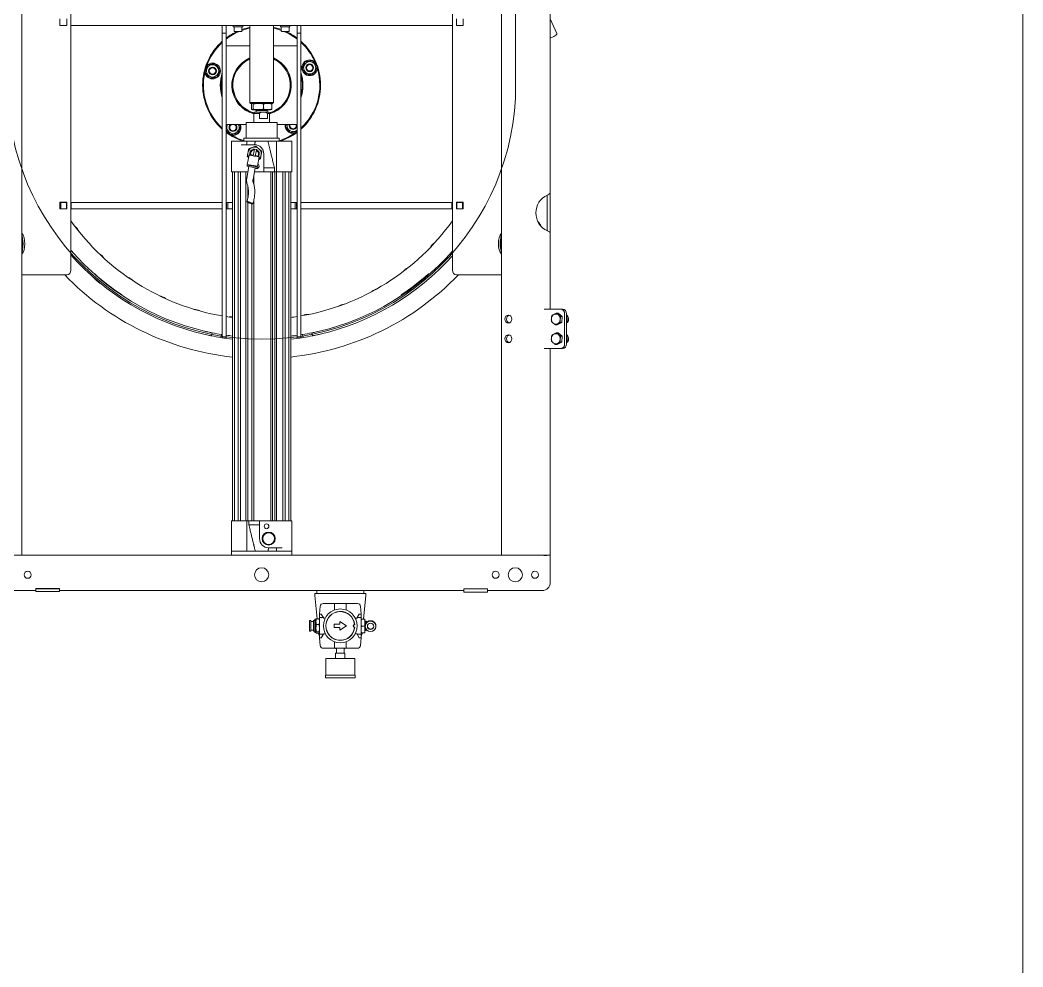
# Model space of a CAD drawing. Extents: x -3873 to 164127, y 7129 to 96529.
# Drawn here: x 84387 to 85662, y 55255 to 56459 of the extents above; entities that cross this region are included whole.
import ezdxf

# ---------------------------------------------------------------- set-up
doc = ezdxf.new("R2010")
doc.units = 0
doc.layers.get('0').update_dxf_attribs({"linetype": 'CONTINUOUS'})
doc.layers.add('LAYOUT Kromeka', color=1, linetype='CONTINUOUS', lineweight=5)

# ---------------------------------------------------------------- blocks, each defined once
blk = doc.blocks.new('g-sd-01-ohc-at-645')
for p, q in [((2374.2, 1927.4), (2374.2, 2254.8)), ((2419.2, 2184.1), (2419.2, 2254.1)), ((2374.2, 2202.1), (752.2, 2202.1)), ((2017.9, 2190.1), (2017.9, 2202.1)), ((2017.9, 2190.1), (2017.9, 2180)), ((2420.5, 2184.1), (2416.5, 2184.1)), ((2416.5, 2184.1), (2416.5, 2154.1)), ((2417.2, 2154.1), (2417.2, 2184.1)), ((2417.2, 2184.1), (2419.2, 2184.1)), ((2420.5, 2184.1), (2420.5, 2154.1)), ((2017.9, 2144.8), (2017.9, 2180)), ((1692.4, 2153.5), (1700.9, 2153.5)), ((1700.9, 2144.8), (1692.4, 2144.8)), ((1700.9, 2153.5), (1700.9, 2144.8)), ((1925.4, 2153.5), (1933.9, 2153.5)), ((1925.4, 2144.8), (1925.4, 2153.5)), ((1925.4, 2146.8), (1925.9, 2146.8)), ((1933.9, 2144.8), (1925.4, 2144.8)), ((1925.9, 2153.5), (1925.9, 2152.3)), ((1925.9, 2152.3), (1933.9, 2152.3)), ((1925.9, 2152.3), (1925.9, 2145.3)), ((1925.9, 2145.3), (1933.9, 2145.3)), ((1933.9, 2153.5), (1933.9, 2144.8)), ((2420.5, 2154.1), (2416.5, 2154.1)), ((2419.2, 2154.1), (2417.2, 2154.1)), ((2419.2, 1640.1), (2419.2, 2154.1)), ((2011.9, 2139.7), (1438.9, 2139.7)), ((1700.9, 2133.1), (1700.9, 2139.7)), ((1700.9, 2066.4), (1700.9, 2133.1)), ((1925.9, 2139.7), (1925.9, 2139.1)), ((1925.9, 2139.1), (1933.9, 2139.1)), ((1925.9, 2139.1), (1925.9, 1947.1)), ((1933.9, 2139.1), (1933.9, 2139.7)), ((1933.9, 1947.1), (1933.9, 2139.1)), ((2016.7, 2109.3), (2017.1, 2109.6)), ((2020.1, 2112.3), (2020.1, 2112.3)), ((2026, 2099.1), (2025.5, 2099)), ((2028.9, 2094.7), (2029.2, 2095.2)), ((1700.9, 2066.4), (1700.9, 2062.5)), ((2043.8, 2075), (2043.4, 2074.7)), ((1700.9, 1968.4), (1700.9, 2062.5)), ((1700.9, 1955.4), (1700.9, 1968.4)), ((1700.9, 1939.8), (1700.9, 1955.4)), ((2091.6, 1959.9), (2095.6, 1960.7)), ((1710.9, 1947.1), (1700.9, 1947.1)), ((1700.9, 1942.1), (1710.9, 1942.1)), ((1700.9, 1939.8), (1700.9, 1926.9)), ((1710.9, 1947.1), (1710.9, 1942.1)), ((1749.1, 1947.1), (1710.9, 1947.1)), ((1710.9, 1942.1), (1749.1, 1942.1)), ((1726.9, 1912.1), (1726.9, 1942.1)), ((1753.3, 1947.1), (1749.1, 1947.1)), ((1749.1, 1942.1), (1753.3, 1942.1)), ((1863.4, 1947.1), (1753.3, 1947.1)), ((1753.3, 1942.1), (1863.4, 1942.1)), ((1826.9, 1942.1), (1826.9, 1916.8)), ((1867.6, 1947.1), (1863.4, 1947.1)), ((1863.4, 1942.1), (1867.6, 1942.1)), ((1904.1, 1947.1), (1867.6, 1947.1)), ((1867.6, 1942.1), (1904.1, 1942.1)), ((1904.1, 1947.1), (1908.3, 1947.1)), ((1908.3, 1942.1), (1904.1, 1942.1)), ((2092, 1947.1), (1908.3, 1947.1)), ((1908.3, 1942.1), (2092, 1942.1)), ((1925.9, 1942.1), (1925.9, 1941.6)), ((1925.9, 1941.6), (1933.9, 1941.6)), ((1925.9, 1941.6), (1925.9, 1939.9)), ((1925.9, 1939.9), (1933.9, 1939.9)), ((1925.9, 1939.9), (1925.9, 1934.1)), ((1933.9, 1941.6), (1933.9, 1942.1)), ((1933.9, 1939.9), (1933.9, 1941.6)), ((1933.9, 1934.1), (1933.9, 1939.9)), ((2092, 1947.1), (2098, 1947.1)), ((2098, 1942.1), (2092, 1942.1)), ((2093.8, 1948.2), (2097.7, 1948.8)), ((2098, 1947.1), (2098, 1942.1)), ((1702.5, 1933.1), (1700.9, 1933.1)), ((1700.9, 1867.3), (1700.9, 1926.9)), ((1702.5, 1933.1), (1702.5, 1921.1)), ((1707.9, 1932.1), (1702.5, 1932.1)), ((1708.5, 1931.5), (1708.5, 1922.7)), ((1848.2, 1927.6), (1848.2, 1935.6)), ((1848.2, 1935.6), (1886.8, 1935.6)), ((1848.2, 1927.6), (1848.2, 1923.1)), ((1886.8, 1935.6), (1886.8, 1927.6)), ((1886.8, 1934.1), (2330.6, 1934.1)), ((1886.8, 1931.6), (2330.6, 1931.6)), ((1886.8, 1914.4), (1886.8, 1927.6)), ((1886.8, 1926.8), (2330.6, 1926.8)), ((2330.6, 1927.6), (2330.6, 1935.6)), ((2369.2, 1935.6), (2330.6, 1935.6)), ((2330.6, 1927.6), (2330.6, 1923.1)), ((2369.2, 1927.6), (2369.2, 1935.6)), ((2374.2, 1935.6), (2369.2, 1935.6)), ((2369.2, 1927.6), (2369.2, 1923.1)), ((2374.2, 1927.4), (2374.2, 1924.1)), ((1702.5, 1921.1), (1700.9, 1921.1)), ((1707.9, 1922.1), (1702.5, 1922.1)), ((1824.2, 1877.3), (1824.2, 1916.8)), ((1824.2, 1916.8), (1844.2, 1916.8)), ((1844.2, 1874.6), (1844.2, 1919.6)), ((1844.2, 1919.6), (1848.2, 1919.6)), ((1848.2, 1920.3), (1848.2, 1923.1)), ((1848.2, 1920.3), (1848.2, 1918.3)), ((1848.2, 1916.1), (1848.2, 1918.3)), ((1848.2, 1916.1), (1848.2, 1905.1)), ((1848.2, 1916.1), (1852.5, 1916.1)), ((1852.5, 1923.1), (1852.5, 1906.1)), ((1863.9, 1914.7), (1861.3, 1914.2)), ((1865.1, 1911.3), (1865.7, 1913.1)), ((1865.7, 1913.1), (1877.5, 1915.3)), ((1866.7, 1907.8), (1865.7, 1913.1)), ((1879.9, 1902.3), (1877.5, 1915.3)), ((1877.9, 1913.2), (1878.8, 1913.4)), ((1878.4, 1915.3), (1879.9, 1915.6)), ((1878.4, 1915.3), (1880.8, 1902.6)), ((1882.3, 1902.8), (1879.9, 1915.6)), ((1880.4, 1913.2), (1895.1, 1915.9)), ((1886.8, 1923.8), (2330.6, 1923.8)), ((1886.8, 1917.1), (2330.6, 1917.1)), ((1886.8, 1914.7), (1888.8, 1914.7)), ((1905, 1914.7), (1921.1, 1914.7)), ((1925.9, 1914.7), (2330.6, 1914.7)), ((2330.6, 1920.3), (2330.6, 1923.1)), ((2330.6, 1920.3), (2330.6, 1918.3)), ((2330.6, 1917.5), (2330.6, 1918.3)), ((2330.6, 1917.1), (2330.6, 1917.5)), ((2330.6, 1914.7), (2330.6, 1917.1)), ((2369.2, 1916.1), (2330.6, 1916.1)), ((2330.6, 1909.4), (2330.6, 1914.7)), ((2335.6, 1913.3), (2330.6, 1913.3)), ((2335.6, 1899.8), (2335.6, 1913.3)), ((2369.2, 1924.1), (2369.2, 1870.1)), ((2374.2, 1924.1), (2374.2, 1870.1)), ((1799, 1912.1), (1700.9, 1912.1)), ((1799, 1882.1), (1799, 1912.1)), ((1800, 1911.1), (1799, 1912.1)), ((1800, 1911.1), (1800, 1883.1)), ((1800, 1908.6), (1800.2, 1909.3)), ((1800.6, 1910.1), (1807.4, 1910.1)), ((1800.6, 1907.7), (1807.4, 1907.7)), ((1808, 1908.6), (1807.8, 1909.3)), ((1808, 1885.6), (1808, 1908.6)), ((1808.9, 1904.2), (1808, 1905.1)), ((1808.9, 1890), (1808.9, 1904.2)), ((1808.9, 1904), (1811.2, 1904)), ((1811.2, 1906.1), (1812.9, 1907.1)), ((1811.2, 1897.7), (1811.2, 1906.1)), ((1812.9, 1900), (1812.9, 1907.1)), ((1812.9, 1907.1), (1824.2, 1907.1)), ((1812.9, 1900), (1819.2, 1900)), ((1819.2, 1889.8), (1819.2, 1900)), ((1848.2, 1889.1), (1848.2, 1905.1)), ((1856.6, 1910.2), (1855.7, 1907.7)), ((1856.9, 1901.6), (1858.6, 1899.6)), ((1860.5, 1906.7), (1858, 1906.2)), ((1858.5, 1903.8), (1858, 1906.2)), ((1858.5, 1903.8), (1861, 1904.2)), ((1860.5, 1906.7), (1866.7, 1907.8)), ((1867.2, 1905.4), (1861, 1904.2)), ((1863.3, 1911), (1865.1, 1911.3)), ((1865.8, 1907.7), (1865.1, 1911.3)), ((1865.1, 1901.2), (1866.9, 1901.5)), ((1866.9, 1901.5), (1866.2, 1905.2)), ((1866.7, 1907.8), (1866.9, 1906.6)), ((1866.9, 1906.6), (1867.2, 1905.4)), ((1866.9, 1901.5), (1868.1, 1900.1)), ((1868.1, 1900.1), (1867.2, 1905.4)), ((1868.1, 1900.1), (1879.9, 1902.3)), ((1879.5, 1904.4), (1880.4, 1904.6)), ((1880.8, 1902.6), (1882.3, 1902.8)), ((1881.8, 1905.3), (1896.6, 1908)), ((1886.8, 1894.4), (1886.8, 1906.2)), ((1891.4, 1907.1), (1902.6, 1907.1)), ((1923.5, 1907.1), (2330.6, 1907.1)), ((1927.7, 1909.4), (2330.6, 1909.4)), ((2330.6, 1907.1), (2330.6, 1909.4)), ((2330.6, 1907.1), (2330.6, 1899.8)), ((1800.6, 1894.7), (1807.4, 1894.7)), ((1808.9, 1890), (1808, 1889.1)), ((1808.9, 1890.2), (1811.2, 1890.2)), ((1811.2, 1892), (1811.2, 1897.7)), ((1811.2, 1888.1), (1811.2, 1892)), ((1811.2, 1888.1), (1812.9, 1887.1)), ((1819.2, 1889.8), (1812.9, 1889.8)), ((1812.9, 1887.1), (1812.9, 1889.8)), ((1848.2, 1889.1), (1848.2, 1878.1)), ((1864.2, 1894.4), (1886.8, 1894.4)), ((1864.4, 1897.5), (1867, 1898)), ((1881.8, 1880.9), (1881.8, 1894.4)), ((1886.8, 1885.2), (1886.8, 1894.4)), ((2353.2, 1899.8), (2330.6, 1899.8)), ((2330.6, 1899.8), (2330.6, 1866.6)), ((2364.8, 1871.1), (2364.8, 1888.1)), ((1799, 1882.1), (1700.9, 1882.1)), ((1726.9, 1852.1), (1726.9, 1882.1)), ((1800, 1883.1), (1799, 1882.1)), ((1800, 1885.6), (1800.2, 1884.9)), ((1800.6, 1884.1), (1807.4, 1884.1)), ((1808, 1885.6), (1807.8, 1884.9)), ((1812.9, 1887.1), (1824.2, 1887.1)), ((1824.2, 1877.3), (1844.2, 1877.3)), ((1826.9, 1877.3), (1826.9, 1852.1)), ((1844.2, 1874.6), (1848.2, 1874.6)), ((1848.2, 1875.9), (1848.2, 1878.1)), ((1848.2, 1878.1), (1886.8, 1878.1)), ((1848.2, 1875.9), (1848.2, 1873.9)), ((1881.8, 1880.9), (1886.8, 1880.9)), ((1886.8, 1885.2), (1886.8, 1883.1)), ((1886.8, 1885.2), (2330.6, 1885.2)), ((1886.8, 1883.1), (1886.8, 1880.1)), ((1886.8, 1883.1), (2330.6, 1883.1)), ((1886.8, 1880.1), (1886.8, 1878)), ((1886.8, 1880.1), (2330.6, 1880.1)), ((1886.8, 1878), (1886.8, 1876.6)), ((1886.8, 1878), (2330.6, 1878)), ((1886.8, 1876.6), (1886.8, 1875.9)), ((1886.8, 1873.9), (1886.8, 1875.9)), ((2369.2, 1878.1), (2364.8, 1878.1)), ((1702.5, 1873.1), (1700.9, 1873.1)), ((1700.9, 1867.3), (1700.9, 1854.3)), ((1702.5, 1873.1), (1702.5, 1861.1)), ((1707.9, 1872.1), (1702.5, 1872.1)), ((1707.9, 1862.1), (1702.5, 1862.1)), ((1708.5, 1871.5), (1708.5, 1862.7)), ((1848.2, 1871.1), (1848.2, 1873.9)), ((1848.2, 1871.1), (1848.2, 1866.6)), ((1848.2, 1858.6), (1848.2, 1866.6)), ((1886.8, 1873.9), (1886.8, 1871.1)), ((1886.8, 1866.6), (1886.8, 1871.1)), ((1886.8, 1870.3), (2330.6, 1870.3)), ((1886.8, 1867.3), (2330.6, 1867.3)), ((1886.8, 1866.6), (1886.8, 1858.6)), ((1886.8, 1862.6), (2330.6, 1862.6)), ((2330.6, 1858.6), (2330.6, 1866.6)), ((2369.2, 1871.1), (2369.2, 1866.6)), ((2369.2, 1858.6), (2369.2, 1866.6)), ((2374.2, 1870.1), (2374.2, 1866.7)), ((2374.2, 1539.3), (2374.2, 1866.7)), ((1702.5, 1861.1), (1700.9, 1861.1)), ((1700.9, 1838.7), (1700.9, 1854.3)), ((1710.9, 1852.1), (1700.9, 1852.1)), ((1710.9, 1852.1), (1710.9, 1847.1)), ((1749.1, 1852.1), (1710.9, 1852.1)), ((1753.3, 1852.1), (1749.1, 1852.1)), ((1863.4, 1852.1), (1753.3, 1852.1)), ((1848.2, 1858.6), (1886.8, 1858.6)), ((1867.6, 1852.1), (1863.4, 1852.1)), ((1904.1, 1852.1), (1867.6, 1852.1)), ((1886.8, 1860.1), (2330.6, 1860.1)), ((1904.1, 1852.1), (1908.3, 1852.1)), ((2092, 1852.1), (1908.3, 1852.1)), ((1925.9, 1860.1), (1925.9, 1854.3)), ((1925.9, 1854.3), (1933.9, 1854.3)), ((1925.9, 1854.3), (1925.9, 1852.6)), ((1925.9, 1852.6), (1925.9, 1852.1)), ((1925.9, 1852.6), (1933.9, 1852.6)), ((1933.9, 1854.3), (1933.9, 1860.1)), ((1933.9, 1852.6), (1933.9, 1854.3)), ((1933.9, 1852.1), (1933.9, 1852.6)), ((2092, 1852.1), (2098, 1852.1)), ((2098, 1852.1), (2098, 1847.1)), ((2369.2, 1858.6), (2330.6, 1858.6)), ((2369.2, 1858.6), (2374.2, 1858.6)), ((1700.9, 1847.1), (1710.9, 1847.1)), ((1700.9, 1825.7), (1700.9, 1838.7)), ((1710.9, 1847.1), (1749.1, 1847.1)), ((1749.1, 1847.1), (1753.3, 1847.1)), ((1753.3, 1847.1), (1863.4, 1847.1)), ((1863.4, 1847.1), (1867.6, 1847.1)), ((1867.6, 1847.1), (1904.1, 1847.1)), ((1908.3, 1847.1), (1904.1, 1847.1)), ((1908.3, 1847.1), (2092, 1847.1)), ((1925.9, 1847.1), (1925.9, 1655.1)), ((1933.9, 1655.1), (1933.9, 1847.1)), ((2098, 1847.1), (2092, 1847.1)), ((2093.8, 1845.1), (2097.7, 1844.4)), ((2470.9, 1836.4), (2457.5, 1836.4)), ((2457.5, 1834.4), (2457.5, 1836.4)), ((2470.9, 1834.4), (2470.9, 1836.4)), ((1700.9, 1731.7), (1700.9, 1825.7)), ((2091.6, 1833.3), (2095.6, 1832.5)), ((2423.2, 1827.1), (2419.2, 1827.1)), ((2423.2, 1829.6), (2425.5, 1829.6)), ((2423.2, 1827.1), (2423.2, 1829.6)), ((2423.2, 1827.1), (2423.2, 1821.1)), ((2455, 1826.6), (2425.5, 1829.6)), ((2449.2, 1823.6), (2439.3, 1822.7)), ((2449.2, 1823.6), (2453.7, 1823.6)), ((2449.2, 1821.2), (2449.2, 1823.6)), ((2453.7, 1823.6), (2474.7, 1823.6)), ((2453.7, 1818.6), (2453.7, 1823.6)), ((2455, 1827.6), (2455, 1823.9)), ((2455.7, 1828), (2455.6, 1828)), ((2455.7, 1823.6), (2455.6, 1823.6)), ((2472.7, 1829.5), (2455.7, 1829.5)), ((2455.7, 1828), (2455.7, 1829.5)), ((2458.8, 1828), (2455.7, 1828)), ((2470.9, 1834.4), (2457.5, 1834.4)), ((2470.9, 1831.2), (2457.5, 1831.2)), ((2457.5, 1829.5), (2457.5, 1831.2)), ((2458.7, 1831.2), (2458.7, 1834.4)), ((2467.2, 1828), (2458.8, 1828)), ((2462.6, 1827.6), (2462.6, 1823.9)), ((2472.6, 1828), (2467.2, 1828)), ((2469.7, 1831.2), (2469.7, 1834.4)), ((2470.9, 1829.5), (2470.9, 1831.2)), ((2471.8, 1827.6), (2471.8, 1823.9)), ((2472.7, 1828), (2472.6, 1828)), ((2472.7, 1828), (2472.7, 1829.5)), ((2472.7, 1828), (2472.8, 1828)), ((2472.7, 1823.6), (2472.8, 1823.6)), ((2473.3, 1827.6), (2473.3, 1823.9)), ((2474.7, 1823.6), (2479.2, 1823.6)), ((2474.7, 1818.6), (2474.7, 1823.6)), ((2489, 1822.7), (2479.2, 1823.6)), ((2479.2, 1821.2), (2479.2, 1823.6)), ((2423.2, 1773.1), (2423.2, 1821.1)), ((2435.7, 1804.6), (2435.7, 1818.7)), ((2449.2, 1821.2), (2453.7, 1818.6)), ((2453.7, 1818.6), (2454.2, 1818.4)), ((2454.2, 1818.4), (2454.2, 1816.1)), ((2474.2, 1818.4), (2474.7, 1818.6)), ((2474.2, 1816.1), (2474.2, 1818.4)), ((2474.7, 1818.6), (2479.2, 1821.2)), ((2492.7, 1818.7), (2492.7, 1804.6)), ((2505.7, 1778.6), (2505.7, 1815.6)), ((2505.7, 1815.6), (2526.7, 1815.6)), ((2526.7, 1778.3), (2526.7, 1815.8)), ((2526.7, 1815.8), (2530.2, 1815.8)), ((2530.2, 1778.3), (2530.2, 1815.8)), ((2435.7, 1804.6), (2435.7, 1789.6)), ((2435.7, 1804.6), (2444, 1804.6)), ((2461.9, 1804.8), (2466.4, 1804.8)), ((2461.9, 1797.8), (2461.9, 1804.8)), ((2466.4, 1804.8), (2466.4, 1797.8)), ((2484.3, 1804.6), (2492.7, 1804.6)), ((2492.7, 1789.6), (2492.7, 1804.6)), ((2498.7, 1802), (2492.7, 1802)), ((2498.7, 1803.1), (2505.7, 1803.1)), ((2498.7, 1791.1), (2498.7, 1803.1)), ((2435.7, 1775.4), (2435.7, 1789.6)), ((2444, 1789.6), (2435.7, 1789.6)), ((2458.7, 1797.8), (2461.9, 1797.8)), ((2464.2, 1789.3), (2458.7, 1797.8)), ((2469.7, 1797.8), (2464.2, 1789.3)), ((2466.4, 1797.8), (2469.7, 1797.8)), ((2492.7, 1789.6), (2484.3, 1789.6)), ((2498.7, 1792.2), (2492.7, 1792.2)), ((2492.7, 1789.6), (2492.7, 1775.4)), ((2505.7, 1791.1), (2498.7, 1791.1)), ((2423.2, 1773.1), (2423.2, 1767.1)), ((2453.7, 1775.5), (2449.2, 1772.9)), ((2449.2, 1770.6), (2449.2, 1772.9)), ((2454.2, 1775.8), (2453.7, 1775.5)), ((2453.7, 1770.6), (2453.7, 1775.5)), ((2454.2, 1778.1), (2454.2, 1775.8)), ((2474.2, 1775.8), (2474.2, 1778.1)), ((2474.7, 1775.5), (2474.2, 1775.8)), ((2479.2, 1772.9), (2474.7, 1775.5)), ((2474.7, 1770.6), (2474.7, 1775.5)), ((2479.2, 1770.6), (2479.2, 1772.9)), ((2505.7, 1778.6), (2526.7, 1778.6)), ((2526.7, 1778.3), (2530.2, 1778.3)), ((2419.2, 1767.1), (2423.2, 1767.1)), ((2423.2, 1764.6), (2423.2, 1767.1)), ((2425.5, 1764.6), (2423.2, 1764.6)), ((2425.5, 1764.6), (2455.5, 1767.6)), ((2439.3, 1771.4), (2449.2, 1770.6)), ((2453.7, 1770.6), (2449.2, 1770.6)), ((2474.7, 1770.6), (2453.7, 1770.6)), ((2455.5, 1770.2), (2455.5, 1766.1)), ((2455.7, 1770.6), (2455.7, 1770.6)), ((2460.2, 1765.8), (2455.7, 1765.8)), ((2455.7, 1765.8), (2455.7, 1765.8)), ((2455.7, 1765.8), (2455.7, 1765.8)), ((2455.8, 1770.2), (2455.8, 1766.1)), ((2462.4, 1765.4), (2458.2, 1765.4)), ((2458.2, 1764.1), (2458.2, 1765.4)), ((2460.4, 1764.1), (2458.2, 1764.1)), ((2459.5, 1763.4), (2458.2, 1764.1)), ((2460.1, 1765.4), (2460.1, 1765.8)), ((2468.7, 1765.8), (2460.2, 1765.8)), ((2462.4, 1765.4), (2464.4, 1765.4)), ((2462.4, 1765.1), (2462.4, 1765.4)), ((2462.4, 1765.4), (2462.4, 1765.4)), ((2462.4, 1765.1), (2462.4, 1765.4)), ((2464.4, 1765.4), (2464.6, 1765.4)), ((2464.5, 1770.2), (2464.5, 1766.1)), ((2464.6, 1765.4), (2466.4, 1765.4)), ((2464.6, 1765.3), (2464.6, 1765.3)), ((2464.7, 1765.3), (2464.8, 1765.3)), ((2466.4, 1765.4), (2466.4, 1765.2)), ((2470.2, 1765.4), (2466.4, 1765.4)), ((2468.2, 1765.4), (2468.2, 1765.8)), ((2470.2, 1764.1), (2468.6, 1764.1)), ((2472.7, 1765.8), (2468.7, 1765.8)), ((2469.2, 1763.6), (2470.2, 1764.1)), ((2470.2, 1764.1), (2470.2, 1765.4)), ((2472.7, 1770.6), (2472.7, 1770.6)), ((2472.7, 1765.8), (2472.7, 1765.8)), ((2472.8, 1770.2), (2472.8, 1766.1)), ((2479.2, 1770.6), (2474.7, 1770.6)), ((2479.2, 1770.6), (2489, 1771.4)), ((2462.1, 1751.7), (2462.4, 1751.7)), ((2462.4, 1751.7), (2462.4, 1752)), ((2462.4, 1751.7), (2464.4, 1751.7)), ((2464.4, 1751.7), (2464.6, 1751.7)), ((2464.6, 1751.9), (2464.6, 1751.9)), ((2464.6, 1751.7), (2466.4, 1751.7)), ((2464.7, 1751.9), (2464.8, 1751.9)), ((2466.4, 1752), (2466.4, 1751.7)), ((1700.9, 1731.7), (1700.9, 1727.8)), ((1700.9, 1661.1), (1700.9, 1727.8)), ((2042.6, 1718.5), (2043.8, 1718.2)), ((2043.4, 1719.5), (2044.3, 1718.9)), ((2017.6, 1684.2), (2016.7, 1684.9)), ((1700.9, 1654.5), (1700.9, 1661.1)), ((2011.9, 1654.5), (1438.9, 1654.5)), ((1700.9, 1649.3), (1692.4, 1649.3)), ((1700.9, 1640.7), (1700.9, 1649.3)), ((1700.9, 1647.3), (1700.9, 1647.3)), ((1700.9, 1640.7), (1700.9, 1647.3)), ((1933.9, 1649.3), (1925.4, 1649.3)), ((1925.4, 1649.3), (1925.4, 1640.7)), ((1925.4, 1647.3), (1925.9, 1647.3)), ((1925.9, 1655.1), (1933.9, 1655.1)), ((1925.9, 1655.1), (1925.9, 1654.5)), ((1925.9, 1648.8), (1933.9, 1648.8)), ((1925.9, 1648.8), (1925.9, 1641.9)), ((1933.9, 1654.5), (1933.9, 1655.1)), ((1933.9, 1640.7), (1933.9, 1649.3)), ((1933.9, 1641.9), (1933.9, 1648.8)), ((1933.9, 1647.3), (1933.9, 1647.3)), ((2017.9, 1649.3), (2017.9, 1614.2)), ((1692.4, 1640.7), (1700.9, 1640.7)), ((1925.4, 1640.7), (1933.9, 1640.7)), ((1925.9, 1641.9), (1933.9, 1641.9)), ((1925.9, 1641.9), (1925.9, 1640.7)), ((1933.9, 1640.7), (1933.9, 1641.9)), ((2421.1, 1640.1), (2417.1, 1640.1)), ((2417.1, 1640.1), (2417.1, 1610.1)), ((2417.2, 1610.1), (2417.2, 1640.1)), ((2417.2, 1640.1), (2419.2, 1640.1)), ((2421.1, 1640.1), (2421.1, 1610.1)), ((2017.9, 1604.1), (2017.9, 1614.2)), ((2421.1, 1610.1), (2417.1, 1610.1)), ((2419.2, 1610.1), (2417.2, 1610.1)), ((2419.2, 1540.1), (2419.2, 1610.1)), ((2017.9, 1604.1), (2017.9, 1592.1)), ((2374.2, 1592.1), (752.2, 1592.1)), ((1961.8, 1534.1), (1916.6, 1534.1)), ((2061.7, 1537.7), (2061.7, 1535.4)), ((2061.7, 1517), (2061.7, 1535.4)), ((2111.7, 1535.4), (2111.7, 1537.7)), ((2111.7, 1535.4), (2111.7, 1517)), ((2374.2, 1532.8), (2374.2, 1539.3)), ((2374.2, 1530.1), (2374.2, 1532.8)), ((1914.4, 1530.1), (1484, 1530.1)), ((1692.6, 1530.1), (1711.3, 1521.6)), ((1914.4, 1530.1), (1964, 1530.1)), ((2061.7, 1530.1), (1964, 1530.1)), ((2066.7, 1520), (2066.7, 1522.1)), ((2071.1, 1514.8), (2066.7, 1520)), ((2081.6, 1521.4), (2078.6, 1515.5)), ((2078.6, 1515.5), (2078.6, 1517.5)), ((2081.6, 1521.4), (2081.6, 1523.5)), ((2091.7, 1520), (2091.7, 1522.1)), ((2096.1, 1514.8), (2091.7, 1520)), ((2106.6, 1521.4), (2103.6, 1515.5)), ((2103.6, 1515.5), (2103.6, 1517.5)), ((2106.6, 1521.4), (2106.6, 1523.5)), ((2374.2, 1530.1), (2111.7, 1530.1)), ((2374.2, 1530.1), (2386.2, 1530.1)), ((2409.2, 1530.1), (2386.2, 1530.1)), ((2061.7, 1517), (2061.7, 1514.5)), ((2105.7, 1511.8), (2067.7, 1511.8)), ((2105.7, 1509.3), (2067.7, 1509.3)), ((2070.9, 1509.3), (2070.9, 1507.8)), ((2071.1, 1514.8), (2071.1, 1516.8)), ((2078.6, 1515.5), (2071.1, 1514.8)), ((2078.3, 1509.3), (2078.3, 1508.3)), ((2095.9, 1509.3), (2095.9, 1507.8)), ((2096.1, 1514.8), (2096.1, 1516.8)), ((2103.6, 1515.5), (2096.1, 1514.8)), ((2103.3, 1509.3), (2103.3, 1508.3)), ((2111.7, 1514.5), (2111.7, 1517))]:
    blk.add_line(p, q)
for centre, radius in [((2399.2, 2194.6), 4.5), ((1758.8, 1959.5), 10), ((1758.8, 1959.5), 7.8), ((1758.8, 1959.5), 5), ((1758.8, 1959.5), 4.08), ((2399.2, 1897.1), 9), ((2337.6, 1890.8), 3), ((2353.2, 1888.1), 8.33), ((2353.2, 1888.1), 7.48), ((1754.7, 1836), 10), ((1754.7, 1836), 7.8), ((1754.7, 1836), 5), ((1754.7, 1836), 4.08), ((2464.2, 1797.1), 21.5), ((2399.2, 1599.6), 4.5), ((2399.2, 1574.6), 9), ((2399.2, 1549.6), 4.5)]:
    blk.add_circle(centre, radius)
for centre, radius, start, end in [((1776.9, 1897.1), 347.5, 6.1061, 46.0902), ((1776.9, 1897.1), 297.5, 9.6683, 54.6092), ((1971.2, 2146.6), 19.3, 219.6646, 244.4986), ((1776.9, 1896.6), 321, 13.1526, 49.209), ((1776.9, 1896.6), 325, 13.1526, 48.3984), ((1776.9, 1897.1), 320.3, 33.6789, 41.5), ((1776.9, 1897.1), 324.8, 39.1563, 41.5), ((2007.9, 2113.2), 19.3, 210.7142, 235.4474), ((2038.8, 2074.4), 19.3, 201.7722, 226.3881), ((2063.3, 2031.2), 19.3, 192.8373, 217.322), ((2080.8, 1984.7), 19.3, 183.9079, 208.2507), ((1776.9, 1897.1), 75, 41.8103, 138.1897), ((1776.9, 1897.1), 74, 109.6873, 137.4934), ((1776.9, 1897.1), 74, 42.5066, 102.484), ((1776.9, 1896.6), 321, 9.2424, 11.3753), ((1776.9, 1896.6), 325, 9.2424, 11.3753), ((1776.9, 1897.1), 75, 143.1301, 155.7832), ((1776.9, 1897.1), 74, 142.5472, 157.5667), ((1776.9, 1897.1), 52.5, 72.2472, 107.7528), ((1776.9, 1897.1), 51.5, 76.1376, 103.8624), ((1830.7, 1933.5), 10, 247.4615, 59.0031), ((1830.7, 1933.5), 7.8, 240.5663, 119.4337), ((1830.7, 1933.5), 5, 219.9496, 140.0504), ((1776.9, 1897.1), 75, 18.0278, 36.8699), ((1776.9, 1897.1), 297.5, 7.1373, 8.6929), ((1776.9, 1896.6), 321, 9.0448, 9.2424), ((1776.9, 1896.6), 321, 6.7022, 8.1422), ((1776.9, 1896.6), 325, 6.6193, 9.2424), ((1707.9, 1931.5), 0.6, 0, 90), ((1776.9, 1897.1), 37.8, 15.3611, 156.5873), ((1776.9, 1897.1), 37.5, 15.466, 156.4218), ((1776.9, 1897.1), 36.5, 15.1334, 155.7349), ((1830.7, 1933.5), 4.08, 200.0301, 159.9699), ((1776.9, 1897.1), 74, 17.7013, 30.484), ((2090.7, 1936.1), 19.3, 174.9825, 186.0132), ((1776.9, 1897.1), 75, 160.5288, 168.463), ((1776.9, 1897.1), 74, 160.2548, 168.3049), ((1707.9, 1922.7), 0.6, 270, 0), ((1776.9, 1897.1), 52.5, 162.2472, 163.3985), ((1864.2, 1906.1), 8.6, 109.2862, 151.7942), ((1864.2, 1906.1), 8.51, 97.4882, 103.5922), ((1864.2, 1906.1), 8.6, 60.665, 91.7942), ((1864.2, 1906.1), 11.7, 180, 270), ((1864.2, 1906.1), 8.6, 169.2862, 211.7942), ((1864.2, 1906.1), 8.51, 157.4882, 163.5922), ((1864.2, 1906.1), 8.51, 217.4882, 223.5922), ((1864.2, 1906.1), 6, 78.927, 178.5155), ((1864.2, 1906.1), 6, 202.5649, 302.1534), ((1864.2, 1906.1), 5, 100.5402, 176.0627), ((1864.2, 1906.1), 5, 205.0177, 280.5402), ((1864.2, 1906.1), 8.6, 289.2862, 320.4155), ((1879.8, 1903.4), 3, 211.8845, 40.7187), ((1776.9, 1897.1), 36.5, 204.2651, 344.8666), ((1864.2, 1906.1), 8.6, 229.2862, 271.7942), ((1864.2, 1906.1), 8.51, 277.4882, 283.5922), ((2353.2, 1888.1), 11.7, 0, 90), ((1776.9, 1897.1), 75, 191.537, 199.4712), ((1776.9, 1897.1), 74, 191.6951, 199.7452), ((1776.9, 1897.1), 52.5, 196.6015, 197.7528), ((1776.9, 1897.1), 37.8, 203.4127, 344.6389), ((1776.9, 1897.1), 37.5, 203.5782, 344.534), ((1776.9, 1897.1), 74, 325.6873, 342.2987), ((1707.9, 1871.5), 0.6, 0, 90), ((1707.9, 1862.7), 0.6, 270, 0), ((1776.9, 1897.1), 74, 202.4333, 217.4528), ((1776.9, 1897.1), 75, 204.2168, 216.8699), ((1828.1, 1857.1), 10, 329.6114, 97.3567), ((1828.1, 1857.1), 7.8, 319.5683, 99.4486), ((1828.1, 1857.1), 5, 255.1617, 104.8383), ((1776.9, 1897.1), 75, 323.1301, 341.9722), ((1828.1, 1857.1), 4.08, 251.7085, 108.2915), ((1776.9, 1897.1), 347.5, 313.9114, 353.8818), ((1776.9, 1897.1), 297.5, 351.2929, 352.8485), ((1776.9, 1896.6), 321, 352.0249, 353.4644), ((1776.9, 1896.6), 325, 350.7576, 353.5452), ((1776.9, 1897.1), 75, 221.8103, 318.1897), ((1776.9, 1897.1), 74, 222.5066, 246.484), ((1776.9, 1897.1), 74, 253.6873, 317.4934), ((1776.9, 1897.1), 52.5, 252.2472, 287.7528), ((1776.9, 1897.1), 51.5, 256.1376, 283.8624), ((1776.9, 1897.1), 297.5, 305.3665, 350.3174), ((2087.4, 1837.2), 19.3, 157.136, 181.0223), ((1776.9, 1896.6), 321, 348.6247, 350.7576), ((1776.9, 1896.6), 321, 350.7576, 351.1227), ((1776.9, 1896.6), 325, 348.6247, 350.7576), ((1776.9, 1896.6), 321, 311.0436, 346.8474), ((2464.2, 1797.1), 29.5, 63.9362, 71.8887), ((2464.2, 1797.1), 28.5, 68.4075, 71.2299), ((1776.9, 1896.6), 325, 311.8472, 346.8474), ((2439.7, 1818.7), 4, 95, 180), ((2464.2, 1797.1), 18.4, 274.6721, 265.3279), ((2464.2, 1797.1), 18.2, 276.2336, 263.7664), ((2488.7, 1818.7), 4, 0, 85), ((2074.2, 1789.3), 19.3, 148.2112, 171.9477), ((2464.2, 1797.1), 29.5, 9.4903, 14.961), ((2464.2, 1797.1), 29.5, 345.039, 350.5097), ((2439.7, 1775.4), 4, 180, 265), ((2464.2, 1778.7), 2, 8.8475, 171.1525), ((2464.2, 1778.7), 1.5, 2.3361, 177.6639), ((2488.7, 1775.4), 4, 275, 0), ((2464.2, 1797.1), 28.5, 287.6783, 291.5925), ((2464.2, 1797.1), 29.5, 287.0603, 296.0638), ((2053.7, 1744.2), 19.3, 139.2828, 162.8769), ((2026.4, 1702.7), 19.3, 130.349, 153.8118), ((1776.9, 1897.1), 320.2, 318.5, 326.3211), ((1992.9, 1666.1), 19.3, 121.4081, 144.7542), ((1776.9, 1897.1), 297.5, 301.8523, 301.8539), ((1939.2, 1523.4), 25, 24.5823, 155.4177), ((2409.2, 1540.1), 10, 270, 0)]:
    blk.add_arc(centre, radius, start, end)
for centre, major_axis, ratio, start_param, end_param in [((1978.4, 2205.6), (-15, 0), 0.5, 0.490065, 2.651527), ((1978.4, 2207.8), (-15, 0), 0.5, 1.071008, 2.070584), ((2011.9, 2144.8), (6, 0), 0.866025, 4.712389, 6.283185), ((2464.6, 1758.6), (0, 6.85), 0.999474, 5.536566, 10.171397), ((2464.6, 1758.6), (0, 6.7), 0.999474, 6.275439, 9.432525), ((2464.4, 1758.6), (0, 6.85), 0.999474, 0.296287, 2.845306), ((2464.7, 1758.6), (0, 6.7), 0.999474, 0, 3.141593), ((2464.6, 1758.6), (0, 6.7), 0.999474, 0, 3.141593), ((2464.4, 1758.6), (0, 6.85), 0.999474, 0, 0.296287), ((2464.3, 1758.6), (0, -4), 0.999474, 0.065329, 3.076263), ((2462.1, 1753.2), (0, -1.5), 0.032422, 5.517456, 6.283185), ((2464.4, 1758.6), (0, -6.85), 0.999474, 5.986899, 6.283185), ((2011.9, 1649.3), (6, 0), 0.866025, 0, 1.570796), ((1978.4, 1588.6), (15, 0), 0.5, 0.490065, 2.651527), ((1978.4, 1586.4), (15, 0), 0.5, 1.071008, 2.070584), ((2074.2, 1581.4), (-5, 0), 0.866025, 3.374636, 6.050142), ((2099.2, 1581.4), (-5, 0), 0.866025, 3.374636, 6.050142), ((1713.8, 1527.1), (-2.48, -5.46), 0.307831, 0, 2.292109), ((2074.2, 1523.1), (-6.5, 0), 0.866025, 5.866999, 6.914197), ((2074.2, 1523.1), (-6.5, 0), 0.866025, 4.819802, 5.866999), ((2074.2, 1523.1), (6.5, 0), 0.866025, 3.772604, 4.819802), ((2074.2, 1523.1), (-6.5, 0), 0.866025, 3.772604, 4.819802), ((2074.2, 1523.1), (6.5, 0), 0.866025, 4.819802, 5.866999), ((2074.2, 1523.1), (6.5, 0), 0.866025, 5.866999, 6.914197), ((2099.2, 1523.1), (-6.5, 0), 0.866025, 5.866999, 6.914197), ((2099.2, 1523.1), (-6.5, 0), 0.866025, 4.819802, 5.866999), ((2099.2, 1523.1), (6.5, 0), 0.866025, 3.772604, 4.819802), ((2099.2, 1523.1), (-6.5, 0), 0.866025, 3.772604, 4.819802), ((2099.2, 1523.1), (6.5, 0), 0.866025, 4.819802, 5.866999), ((2099.2, 1523.1), (6.5, 0), 0.866025, 5.866999, 6.914197), ((2067.7, 1517), (-6, 0), 0.866025, 0, 1.570796), ((2067.7, 1514.5), (-6, 0), 0.866025, 0, 1.570796), ((2074.2, 1511.9), (5.8, 0), 0.866025, 3.699745, 5.45167), ((2074.2, 1511.9), (5.8, 0), 0.866025, 5.61204, 5.725033), ((2099.2, 1511.9), (5.8, 0), 0.866025, 3.699745, 5.45167), ((2099.2, 1511.9), (5.8, 0), 0.866025, 5.61204, 5.725033), ((2105.7, 1517), (6, 0), 0.866025, 4.712389, 6.283185), ((2105.7, 1514.5), (6, 0), 0.866025, 4.712389, 6.283185)]:
    blk.add_ellipse(centre, major_axis=major_axis, ratio=ratio, start_param=start_param, end_param=end_param)
for centre, major_axis, ratio in [((1926.3, 1912.1), (-1.32, 3.78), 0.159901), ((1926.3, 1912.1), (0.99, -2.83), 0.159901), ((2464.8, 1758.6), (0, -6.7), 0.999474), ((2464.8, 1758.6), (0, 4), 0.999474), ((2074.2, 1583.4), (-5, 0), 0.866025), ((2099.2, 1583.4), (-5, 0), 0.866025)]:
    blk.add_ellipse(centre, major_axis=major_axis, ratio=ratio)
for points, knots in [([(1965.9, 2202.1), (1966.9, 2201.9), (1968, 2201.7), (1972.3, 2201), (1975.7, 2200.7), (1982.5, 2200.8), (1985.9, 2201.1), (1989.7, 2201.8), (1990.2, 2202), (1990.8, 2202.1)], [6.4653081, 6.4653081, 6.4653081, 6.4653081, 6.5757527, 6.5757527, 6.9046767, 6.9046767, 7.232602, 7.232602, 7.2932771, 7.2932771, 7.2932771, 7.2932771]), ([(2091.6, 1959.9), (2091.6, 1959.9), (2091.6, 1960.2), (2091.4, 1961.1), (2091.3, 1961.8), (2090.9, 1963.4), (2090.7, 1964.5), (2090.3, 1966.2), (2090.2, 1966.9), (2089.8, 1968.3), (2089.7, 1969), (2089.5, 1969.7)], [0.000035, 0.000035, 0.000035, 0.000035, 0.382995, 0.382995, 0.756926, 0.756926, 1.134268, 1.134268, 1.351787, 1.351787, 1.5679, 1.5679, 1.5679, 1.5679]), ([(2093.4, 1970.6), (2093.7, 1969.3), (2094, 1968), (2094.5, 1965.6), (2094.8, 1964.5), (2095.2, 1962.7), (2095.3, 1962), (2095.4, 1961.3), (2095.5, 1961.1), (2095.5, 1960.8), (2095.6, 1960.7), (2095.6, 1960.7)], [0, 0, 0, 0, 0.396273, 0.396273, 0.799047, 0.799047, 1.174493, 1.174493, 1.373709, 1.373709, 1.578961, 1.578961, 1.578961, 1.578961]), ([(1895.1, 1915.9), (1895.6, 1916), (1896.1, 1916.1), (1897.2, 1916.2), (1897.7, 1916.2), (1898.7, 1916.2), (1899.3, 1916.1), (1900.3, 1916), (1900.8, 1915.9), (1901.8, 1915.7), (1902.3, 1915.6), (1902.8, 1915.4)], [3.1415927, 3.1415927, 3.1415927, 3.1415927, 3.2817651, 3.2817651, 3.4219376, 3.4219376, 3.5621101, 3.5621101, 3.7022826, 3.7022826, 3.8424551, 3.8424551, 3.8424551, 3.8424551]), ([(1902.8, 1915.4), (1904, 1915), (1905.4, 1914.6), (1908.2, 1914.1), (1909.7, 1913.9), (1912.7, 1913.8), (1914.3, 1913.8), (1917.4, 1914.1), (1918.9, 1914.3), (1922, 1914.9), (1923.5, 1915.4), (1925, 1915.9)], [5.5823229, 5.5823229, 5.5823229, 5.5823229, 5.76662, 5.76662, 5.9509172, 5.9509172, 6.1352143, 6.1352143, 6.3195115, 6.3195115, 6.5038086, 6.5038086, 6.5038086, 6.5038086]), ([(1896.6, 1908), (1896.8, 1908.1), (1897.1, 1908.1), (1897.6, 1908.2), (1897.9, 1908.2), (1898.4, 1908.2), (1898.6, 1908.2), (1899.1, 1908.1), (1899.3, 1908.1), (1899.8, 1908), (1900, 1907.9), (1900.1, 1907.9)], [3.1415927, 3.1415927, 3.1415927, 3.1415927, 3.2817651, 3.2817651, 3.4219376, 3.4219376, 3.5621101, 3.5621101, 3.7022826, 3.7022826, 3.8424551, 3.8424551, 3.8424551, 3.8424551]), ([(1900.1, 1907.9), (1901.8, 1907.3), (1903.5, 1906.8), (1907.1, 1906.1), (1908.9, 1905.9), (1912.7, 1905.8), (1914.6, 1905.8), (1918.4, 1906.1), (1920.3, 1906.4), (1924, 1907.2), (1925.9, 1907.7), (1927.6, 1908.3)], [5.5823229, 5.5823229, 5.5823229, 5.5823229, 5.76662, 5.76662, 5.9509172, 5.9509172, 6.1352143, 6.1352143, 6.3195115, 6.3195115, 6.5038086, 6.5038086, 6.5038086, 6.5038086]), ([(2089.5, 1823.6), (2089.8, 1824.8), (2090.1, 1826.1), (2090.6, 1828.4), (2090.9, 1829.5), (2091.2, 1831.3), (2091.4, 1832), (2091.5, 1832.8), (2091.6, 1833), (2091.6, 1833.2), (2091.6, 1833.3), (2091.6, 1833.3)], [0, 0, 0, 0, 0.387032, 0.387032, 0.782616, 0.782616, 1.160346, 1.160346, 1.361471, 1.361471, 1.569001, 1.569001, 1.569001, 1.569001]), ([(2095.6, 1832.5), (2095.6, 1832.5), (2095.5, 1832.3), (2095.3, 1831.4), (2095.2, 1830.7), (2094.8, 1829), (2094.6, 1828), (2094.2, 1826.2), (2094.1, 1825.5), (2093.7, 1824.1), (2093.6, 1823.4), (2093.4, 1822.7)], [0.000036, 0.000036, 0.000036, 0.000036, 0.378673, 0.378673, 0.750697, 0.750697, 1.13047, 1.13047, 1.354481, 1.354481, 1.577223, 1.577223, 1.577223, 1.577223]), ([(1990.8, 1592.1), (1989.8, 1592.3), (1988.7, 1592.5), (1984.4, 1593.2), (1981, 1593.4), (1974.2, 1593.4), (1970.8, 1593), (1967.1, 1592.3), (1966.5, 1592.2), (1965.9, 1592.1)], [6.3863208, 6.3863208, 6.3863208, 6.3863208, 6.4967653, 6.4967653, 6.8256894, 6.8256894, 7.1536147, 7.1536147, 7.2142897, 7.2142897, 7.2142897, 7.2142897]), ([(1950.1, 1545.9), (1950.8, 1545.1), (1951.6, 1544.5), (1953.7, 1543), (1955, 1542.2), (1956.4, 1541.5)], [2.5482428, 2.5482428, 2.5482428, 2.5482428, 2.6896972, 2.6896972, 2.878257, 2.878257, 2.878257, 2.878257]), ([(1916.4, 1533.8), (1916.3, 1533.5), (1916.2, 1533.3), (1915.7, 1532.2), (1915.4, 1531.6), (1914.8, 1530.6), (1914.6, 1530.3), (1914.4, 1530.1), (1914.4, 1530.1), (1914.4, 1530.1)], [-1.5150881, -1.5150881, -1.5150881, -1.5150881, -1.4197573, -1.4197573, -1.1234236, -1.1234236, -0.8408321, -0.8408321, -0.7458607, -0.7458607, -0.7458607, -0.7458607]), ([(1964, 1530.1), (1964, 1530.1), (1963.9, 1530.1), (1963.7, 1530.3), (1963.5, 1530.6), (1963, 1531.6), (1962.6, 1532.2), (1962.2, 1533.3), (1962, 1533.5), (1961.9, 1533.8)], [-3.8420169, -3.8420169, -3.8420169, -3.8420169, -3.7470455, -3.7470455, -3.464454, -3.464454, -3.1681203, -3.1681203, -3.0727895, -3.0727895, -3.0727895, -3.0727895]), ([(2374.2, 1539.3), (2374.2, 1539.3), (2374.2, 1539.3), (2374.3, 1538.9), (2374.3, 1538.7), (2374.5, 1538.1), (2374.5, 1537.7), (2374.6, 1536.9), (2374.6, 1536.5), (2374.6, 1536.1), (2374.6, 1535.7), (2374.6, 1535.2), (2374.5, 1534.4), (2374.5, 1534.1), (2374.3, 1533.5), (2374.3, 1533.3), (2374.2, 1532.9), (2374.2, 1532.8), (2374.2, 1532.8)], [1.4770638, 1.4770638, 1.4770638, 1.4770638, 1.6001404, 1.6001404, 1.7232171, 1.7232171, 1.8463177, 1.8463177, 1.9694184, 1.9694184, 1.9694184, 2.092519, 2.092519, 2.2156196, 2.2156196, 2.3386963, 2.3386963, 2.4617729, 2.4617729, 2.4617729, 2.4617729])]:
    blk.add_open_spline(points, degree=3, knots=knots)
for points, weights in [([(1749.7, 1955.9), (1750.4, 1960.7), (1751.1, 1965.6)], [1, 1.15470053838, 1]), ([(1751.1, 1965.6), (1755.6, 1967.4), (1760.2, 1969.3)], [1, 1.15470053838, 1]), ([(1760.2, 1969.3), (1764.1, 1966.2), (1767.9, 1963.2)], [1, 1.15470053838, 1]), ([(1757.5, 1949.8), (1753.6, 1952.8), (1749.7, 1955.9)], [1, 1.15470053838, 1]), ([(1766.6, 1953.5), (1762, 1951.7), (1757.5, 1949.8)], [1, 1.15470053838, 1]), ([(1767.9, 1963.2), (1767.3, 1958.4), (1766.6, 1953.5)], [1, 1.15470053838, 1]), ([(1826.9, 1941.1), (1828, 1941.6), (1829.2, 1942.1)], [1.0755936804, 1.08203003157, 1.06488282318]), ([(1833.5, 1942.1), (1836.5, 1939.7), (1839.8, 1937.2)], [1.0450054113, 1.12736910029, 1]), ([(1829.3, 1923.8), (1828, 1924.8), (1826.9, 1925.7)], [1, 1.04774544569, 1.06601940269]), ([(1838.4, 1927.5), (1833.9, 1925.6), (1829.3, 1923.8)], [1, 1.15470053838, 1]), ([(1839.8, 1937.2), (1839.1, 1932.3), (1838.4, 1927.5)], [1, 1.15470053838, 1]), ([(1857.8, 1913.5), (1857.2, 1911.7), (1856.6, 1910.2)], [1.00723544131, 1.02335465659, 1]), ([(1861.3, 1914.2), (1859.7, 1913.9), (1857.8, 1913.5)], [1, 1.02335465659, 1.00723544131]), ([(1867.4, 1915.3), (1865.6, 1915), (1863.9, 1914.7)], [1.00723544131, 1.02335465659, 1]), ([(1868.9, 1913.7), (1868.2, 1914.5), (1867.4, 1915.3)], [1.01244044157, 1.0168287018, 1.00723544131]), ([(2369.2, 1905.1), (2356.1, 1908.4), (2335.6, 1913.3)], [1, 1.02251449911, 1]), ([(1800.6, 1907.7), (1799.7, 1908.9), (1800.6, 1910.1)], [1.11384387633, 1.28615612367, 1.11384387633]), ([(1800.6, 1894.7), (1799.7, 1901.2), (1800.6, 1907.7)], [1.11384387633, 1.28615612367, 1.11384387633]), ([(1807.4, 1910.1), (1808.3, 1908.9), (1807.4, 1907.7)], [1.11384387633, 1.28615612367, 1.11384387633]), ([(1807.4, 1907.7), (1808.3, 1901.2), (1807.4, 1894.7)], [1.11384387633, 1.28615612367, 1.11384387633]), ([(1811.2, 1897.7), (1811.8, 1898.8), (1812.9, 1900)], [1, 1.00747228304, 1]), ([(1852.5, 1906.1), (1850.3, 1905.6), (1848.2, 1905.1)], [1.00595460678, 1.00353111385, 1]), ([(1855.7, 1907.7), (1855.2, 1906.1), (1854.5, 1904.3)], [1, 1.02335465659, 1.00723544131]), ([(1854.5, 1904.3), (1855.8, 1902.8), (1856.9, 1901.6)], [1.00723544131, 1.02335465659, 1]), ([(1870.6, 1898.6), (1870.9, 1899.7), (1871.3, 1900.7)], [1.00723544131, 1.0168287018, 1.01244044157]), ([(1800.6, 1884.1), (1799.7, 1889.4), (1800.6, 1894.7)], [1.11384387633, 1.28615612367, 1.11384387633]), ([(1807.4, 1894.7), (1808.3, 1889.4), (1807.4, 1884.1)], [1.11384387633, 1.28615612367, 1.11384387633]), ([(1812.9, 1889.8), (1811.8, 1891), (1811.2, 1892)], [1, 1.00747228304, 1]), ([(1848.2, 1889.1), (1861.2, 1885.8), (1881.8, 1880.9)], [1, 1.02251449911, 1]), ([(1858.6, 1899.6), (1859.7, 1898.3), (1860.9, 1896.8)], [1, 1.02335465659, 1.00723544131]), ([(1860.9, 1896.8), (1862.8, 1897.2), (1864.4, 1897.5)], [1.00723544131, 1.02335465659, 1]), ([(1867, 1898), (1868.7, 1898.3), (1870.6, 1898.6)], [1, 1.02335465659, 1.00723544131]), ([(2364.8, 1888), (2367.1, 1888.6), (2369.2, 1889.1)], [1.00595460678, 1.00353111385, 1]), ([(1800.2, 1884.9), (1800.3, 1884.5), (1800.6, 1884.1)], [1.19073163065, 1.17174178392, 1.11384387633]), ([(1807.4, 1884.1), (1807.7, 1884.5), (1807.8, 1884.9)], [1.11384387633, 1.17174178392, 1.19073163065]), ([(1826.9, 1865.8), (1828.1, 1866.3), (1829.5, 1866.9)], [1.06187504171, 1.04275239337, 1]), ([(1829.5, 1866.9), (1833.4, 1863.9), (1837.2, 1860.8)], [1, 1.15470053838, 1]), ([(1837.2, 1860.8), (1836.6, 1856.4), (1836, 1852.1)], [1, 1.14079128733, 1.02531731799]), ([(1745.6, 1832.3), (1746.3, 1837.1), (1747, 1842)], [1, 1.15470053838, 1]), ([(1747, 1842), (1751.5, 1843.9), (1756.1, 1845.7)], [1, 1.15470053838, 1]), ([(1756.1, 1845.7), (1759.9, 1842.7), (1763.8, 1839.7)], [1, 1.15470053838, 1]), ([(1763.8, 1839.7), (1763.1, 1834.8), (1762.5, 1829.9)], [1, 1.15470053838, 1]), ([(1753.4, 1826.3), (1749.5, 1829.3), (1745.6, 1832.3)], [1, 1.15470053838, 1]), ([(1762.5, 1829.9), (1757.9, 1828.1), (1753.4, 1826.3)], [1, 1.15470053838, 1]), ([(2455.6, 1828), (2455.3, 1827.9), (2455, 1827.6)], [1.03548282815, 1.07257208831, 1.06990935267]), ([(2455, 1827.6), (2457, 1828), (2458.8, 1828)], [1.06990935267, 1.07362336464, 1]), ([(2455, 1823.9), (2455.3, 1823.7), (2455.6, 1823.6)], [1.06990935267, 1.07257208831, 1.03548282815]), ([(2458.8, 1823.6), (2457, 1823.6), (2455, 1823.9)], [1, 1.07362336464, 1.06990935267]), ([(2458.8, 1828), (2460.6, 1828), (2462.6, 1827.6)], [1, 1.07362336464, 1.06990935267]), ([(2462.6, 1823.9), (2460.6, 1823.6), (2458.8, 1823.6)], [1.06990935267, 1.07362336464, 1]), ([(2462.6, 1827.6), (2465.1, 1828), (2467.2, 1828)], [1.06990935267, 1.07362336464, 1]), ([(2467.2, 1823.6), (2465.1, 1823.6), (2462.6, 1823.9)], [1, 1.07362336464, 1.06990935267]), ([(2467.2, 1828), (2469.3, 1828), (2471.8, 1827.6)], [1, 1.07362336464, 1.06990935267]), ([(2471.8, 1823.9), (2469.3, 1823.6), (2467.2, 1823.6)], [1.06990935267, 1.07362336464, 1]), ([(2471.8, 1827.6), (2472.2, 1828), (2472.6, 1828)], [1.06990935267, 1.07362336464, 1]), ([(2472.6, 1823.6), (2472.2, 1823.6), (2471.8, 1823.9)], [1, 1.07362336464, 1.06990935267]), ([(2472.6, 1828), (2472.9, 1828), (2473.3, 1827.6)], [1, 1.07362336464, 1.06990935267]), ([(2473.3, 1823.9), (2472.9, 1823.6), (2472.6, 1823.6)], [1.06990935267, 1.07362336464, 1]), ([(2455.5, 1770.2), (2455.6, 1770.6), (2455.7, 1770.6)], [1.06990935267, 1.07362336464, 1]), ([(2455.7, 1765.8), (2455.6, 1765.8), (2455.5, 1766.1)], [1, 1.07362336464, 1.06990935267]), ([(2455.7, 1770.6), (2455.8, 1770.6), (2455.8, 1770.2)], [1, 1.07362336464, 1.06990935267]), ([(2455.8, 1766.1), (2455.8, 1765.8), (2455.7, 1765.8)], [1.06990935267, 1.07362336464, 1]), ([(2455.8, 1770.2), (2458.2, 1770.6), (2460.2, 1770.6)], [1.06990935267, 1.07362336464, 1]), ([(2460.2, 1765.8), (2458.2, 1765.8), (2455.8, 1766.1)], [1, 1.07362336464, 1.06990935267]), ([(2460.2, 1770.6), (2462.2, 1770.6), (2464.5, 1770.2)], [1, 1.07362336464, 1.06990935267]), ([(2464.5, 1766.1), (2462.2, 1765.8), (2460.2, 1765.8)], [1.06990935267, 1.07362336464, 1]), ([(2464.5, 1770.2), (2466.7, 1770.6), (2468.7, 1770.6)], [1.06990935267, 1.07362336464, 1]), ([(2468.7, 1765.8), (2466.7, 1765.8), (2464.5, 1766.1)], [1, 1.07362336464, 1.06990935267]), ([(2468.7, 1770.6), (2470.6, 1770.6), (2472.8, 1770.2)], [1, 1.07362336464, 1.06990935267]), ([(2472.8, 1766.1), (2470.6, 1765.8), (2468.7, 1765.8)], [1.06990935267, 1.07362336464, 1]), ([(2472.8, 1770.2), (2472.7, 1770.6), (2472.7, 1770.6)], [1.06990935267, 1.07341314959, 1.00808648351]), ([(2472.7, 1765.8), (2472.7, 1765.8), (2472.8, 1766.1)], [1.00808648351, 1.07341314959, 1.06990935267]), ([(2066.7, 1522.1), (2067.5, 1524), (2068.2, 1525.4)], [1, 1.0379548493, 1]), ([(2068.9, 1519.8), (2067.9, 1521), (2066.7, 1522.1)], [1, 1.0379548493, 1]), ([(2068.2, 1525.4), (2068.9, 1526.7), (2069.7, 1528)], [1, 1.0379548493, 1]), ([(2071.1, 1516.8), (2070, 1518.5), (2068.9, 1519.8)], [1, 1.0379548493, 1]), ([(2069.7, 1528), (2071.7, 1528.5), (2073.5, 1528.7)], [1, 1.0379548493, 1]), ([(2074.9, 1517.5), (2073.1, 1517.3), (2071.1, 1516.8)], [1, 1.0379548493, 1]), ([(2073.5, 1528.7), (2075.2, 1528.8), (2077.2, 1528.7)], [1, 1.0379548493, 1]), ([(2078.6, 1517.5), (2076.6, 1517.6), (2074.9, 1517.5)], [1, 1.0379548493, 1]), ([(2077.2, 1528.7), (2078.4, 1527.6), (2079.4, 1526.4)], [1, 1.0379548493, 1]), ([(2080.1, 1520.8), (2079.4, 1519.4), (2078.6, 1517.5)], [1, 1.0379548493, 1]), ([(2079.4, 1526.4), (2080.4, 1525.2), (2081.6, 1523.5)], [1, 1.0379548493, 1]), ([(2081.6, 1523.5), (2080.8, 1522.2), (2080.1, 1520.8)], [1, 1.0379548493, 1]), ([(2091.7, 1522.1), (2092.5, 1524), (2093.2, 1525.4)], [1, 1.0379548493, 1]), ([(2093.9, 1519.8), (2092.9, 1521), (2091.7, 1522.1)], [1, 1.0379548493, 1]), ([(2093.2, 1525.4), (2093.9, 1526.7), (2094.7, 1528)], [1, 1.0379548493, 1]), ([(2096.1, 1516.8), (2095, 1518.5), (2093.9, 1519.8)], [1, 1.0379548493, 1]), ([(2094.7, 1528), (2096.7, 1528.5), (2098.5, 1528.7)], [1, 1.0379548493, 1]), ([(2099.9, 1517.5), (2098.1, 1517.3), (2096.1, 1516.8)], [1, 1.0379548493, 1]), ([(2098.5, 1528.7), (2100.2, 1528.8), (2102.2, 1528.7)], [1, 1.0379548493, 1]), ([(2103.6, 1517.5), (2101.6, 1517.6), (2099.9, 1517.5)], [1, 1.0379548493, 1]), ([(2102.2, 1528.7), (2103.4, 1527.6), (2104.4, 1526.4)], [1, 1.0379548493, 1]), ([(2105.1, 1520.8), (2104.4, 1519.4), (2103.6, 1517.5)], [1, 1.0379548493, 1]), ([(2104.4, 1526.4), (2105.4, 1525.2), (2106.6, 1523.5)], [1, 1.0379548493, 1]), ([(2106.6, 1523.5), (2105.8, 1522.2), (2105.1, 1520.8)], [1, 1.0379548493, 1]), ([(2069.6, 1509.3), (2070.2, 1508.5), (2070.9, 1507.8)], [1.06472718069, 1.0461028806, 1]), ([(2070.9, 1507.8), (2074.6, 1507.5), (2078.3, 1508.3)], [1, 1.15470053838, 1]), ([(2078.3, 1508.3), (2078.7, 1508.8), (2079, 1509.3)], [1, 1.02914153311, 1.04730406174]), ([(2094.6, 1509.3), (2095.2, 1508.5), (2095.9, 1507.8)], [1.06472718069, 1.0461028806, 1]), ([(2095.9, 1507.8), (2099.6, 1507.5), (2103.3, 1508.3)], [1, 1.15470053838, 1]), ([(2103.3, 1508.3), (2103.7, 1508.8), (2104, 1509.3)], [1, 1.02914153311, 1.04730406174])]:
    blk.add_rational_spline(points, weights, degree=2)

msp = doc.modelspace()

# ---------------------------------------------------------------- linework, layer by layer
at = {"layer": 'LAYOUT Kromeka', "ltscale": 20}
msp.add_line((85662.1, 47010.5, -15419981.6), (85662.1, 60501.8, -15419981.6), dxfattribs=at)
at = {"layer": 'LAYOUT Kromeka', "elevation": -15419959.7}
msp.add_lwpolyline([(83727.6, 63133.9), (83722, 47023.6, 0.412929), (84124.9, 46618.6), (85259.1, 46618.6, 0.415704), (85662.1, 47023.6), (85662.1, 60626.6), (85662.1, 60701.8, 1), (85017.1, 60701.8), (85017.1, 60331.8), (85017.1, 56376, -1), (84371.2, 56376), (84372.6, 60367.8), (84372.6, 63130.5)], format="xyb", dxfattribs=at)

# ---------------------------------------------------------------- block references
at = {"layer": 'LAYOUT Kromeka', "xscale": -1, "rotation": 90}
msp.add_blockref('g-sd-01-ohc-at-645', (86591.2, 58152.9, -15419959.7), dxfattribs=at)

doc.saveas('drawing.dxf')
